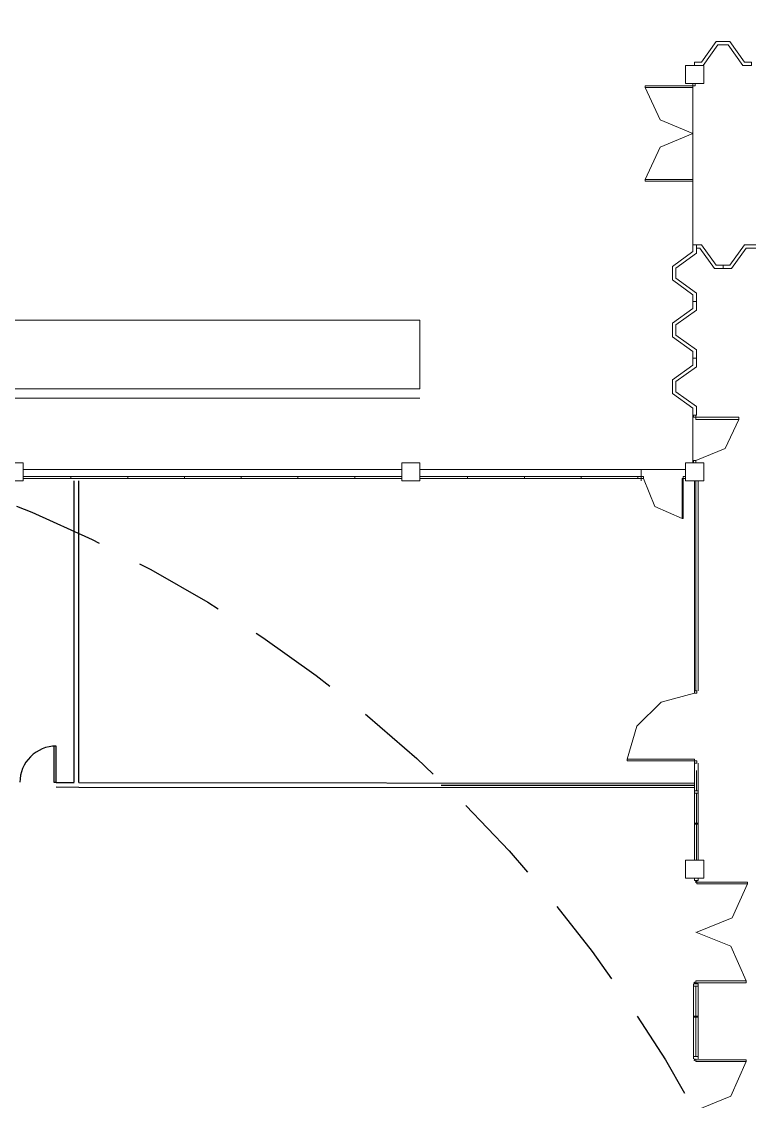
# Model space of a CAD drawing. Header units: millimetres. Extents: x 373 to 563, y 791 to 885.
# Drawn here: x 466.45 to 482.52, y 841.24 to 865.06 of the extents above; entities that cross this region are included whole.
import ezdxf

# ---------------------------------------------------------------- set-up
doc = ezdxf.new("R2010")
doc.units = ezdxf.units.MM
doc.linetypes.add('JIS_02_2.0', pattern=[3, 2, -1])
doc.layers.add('wireless', color=1, linetype='Continuous')

msp = doc.modelspace()

# ---------------------------------------------------------------- linework, layer by layer
for p, q in [((467.615, 848.277), (467.615, 854.928)), ((467.715, 848.273), (467.715, 854.928)), ((467.215, 848.274), (467.615, 848.273)), ((467.715, 848.273), (481.307, 848.261)), ((467.215, 848.174), (467.715, 848.173)), ((467.715, 848.173), (481.307, 848.161)), ((475.715, 848.216), (481.307, 848.211))]:
    msp.add_line(p, q)
at = {"color": 7, "lineweight": 0}
for points in [[(482.372, 864.096), (482.56, 864.096), (482.56, 864.171), (482.409, 864.171), (482.084, 864.622), (481.783, 864.622), (481.458, 864.171), (481.307, 864.171), (481.307, 864.096), (481.495, 864.096), (481.821, 864.547), (482.046, 864.547), (482.372, 864.096), (482.372, 864.096)], [(481.107, 863.695), (481.508, 863.695), (481.508, 864.096), (481.107, 864.096), (481.107, 863.695), (481.107, 863.695)], [(480.218, 863.608), (481.27, 863.608), (481.27, 863.645), (480.218, 863.645), (480.218, 863.608), (480.218, 863.608)], [(480.218, 863.608), (480.543, 862.894), (481.27, 862.593)], [(481.27, 860.138), (481.27, 863.695)], [(481.27, 863.645), (481.32, 863.645), (481.32, 863.695), (481.27, 863.695), (481.27, 863.645), (481.27, 863.645)], [(481.27, 862.593), (480.543, 862.293), (480.218, 861.579)], [(480.218, 861.541), (481.27, 861.541), (481.27, 861.579), (480.218, 861.579), (480.218, 861.541), (480.218, 861.541)], [(481.345, 859.074), (481.345, 858.886), (481.27, 858.886), (481.27, 859.036), (480.819, 859.362), (480.819, 859.662), (481.27, 859.988), (481.27, 860.138), (481.345, 860.138), (481.345, 859.951), (480.894, 859.625), (480.894, 859.399), (481.345, 859.074), (481.345, 859.074)], [(481.746, 859.612), (481.934, 859.612), (481.934, 859.688), (481.783, 859.688), (481.458, 860.138), (481.345, 860.138)], [(481.345, 860.063), (481.42, 860.063), (481.746, 859.612)], [(482.998, 859.612), (483.186, 859.612), (483.186, 859.688), (483.036, 859.688), (482.71, 860.138), (482.409, 860.138), (482.084, 859.688), (481.934, 859.688), (481.934, 859.612), (482.121, 859.612), (482.447, 860.063), (482.672, 860.063), (482.998, 859.612), (482.998, 859.612)], [(481.345, 857.821), (481.345, 857.633), (481.27, 857.633), (481.27, 857.784), (480.819, 858.109), (480.819, 858.41), (481.27, 858.736), (481.27, 858.886), (481.345, 858.886), (481.345, 858.698), (480.894, 858.372), (480.894, 858.147), (481.345, 857.821), (481.345, 857.821)], [(433.4, 858.473), (475.245, 858.473)], [(475.245, 856.957), (475.245, 858.473)], [(481.345, 856.569), (481.345, 856.381), (481.27, 856.381), (481.27, 856.531), (480.819, 856.857), (480.819, 857.158), (481.27, 857.483), (481.27, 857.633), (481.345, 857.633), (481.345, 857.446), (480.894, 857.12), (480.894, 856.894), (481.345, 856.569), (481.345, 856.569)], [(475.245, 856.957), (427.4, 856.957)], [(475.245, 856.757), (427.4, 856.757)], [(481.27, 856.381), (481.27, 855.329)], [(481.282, 856.331), (481.332, 856.331), (481.332, 856.381), (481.282, 856.381), (481.282, 856.331), (481.282, 856.331)], [(482.284, 856.281), (482.284, 856.331), (481.332, 856.331), (481.332, 856.281), (482.284, 856.281), (482.284, 856.281)], [(481.332, 855.379), (481.984, 855.642), (482.284, 856.281)], [(466.09, 854.928), (466.49, 854.928), (466.49, 855.329), (466.09, 855.329), (466.09, 854.928), (466.09, 854.928)], [(466.49, 855.179), (474.844, 855.179)], [(474.844, 854.928), (475.245, 854.928), (475.245, 855.329), (474.844, 855.329), (474.844, 854.928), (474.844, 854.928)], [(475.245, 855.179), (481.107, 855.179)], [(480.13, 854.928), (480.13, 855.179)], [(481.107, 854.928), (481.508, 854.928), (481.508, 855.329), (481.107, 855.329), (481.107, 854.928), (481.107, 854.928)], [(481.282, 855.329), (481.332, 855.329), (481.332, 855.379), (481.282, 855.379), (481.282, 855.329), (481.282, 855.329)], [(466.49, 855.028), (474.844, 855.028)], [(466.49, 854.978), (474.844, 854.978)], [(467.542, 854.978), (467.542, 855.028)], [(468.795, 854.978), (468.795, 855.028)], [(470.047, 854.978), (470.047, 855.028)], [(471.3, 854.978), (471.3, 855.028)], [(472.552, 854.978), (472.552, 855.028)], [(473.805, 854.978), (473.805, 855.028)], [(475.245, 855.028), (480.13, 855.028)], [(475.245, 854.978), (480.13, 854.978)], [(476.297, 854.978), (476.297, 855.028)], [(477.55, 854.978), (477.55, 855.028)], [(478.802, 854.978), (478.802, 855.028)], [(480.055, 854.978), (480.055, 855.028)], [(480.13, 854.978), (480.18, 854.978), (480.18, 855.028), (480.13, 855.028), (480.13, 854.978), (480.13, 854.978)], [(480.18, 854.978), (480.431, 854.364), (481.032, 854.101)], [(481.032, 854.101), (481.057, 854.101), (481.057, 854.978), (481.032, 854.978), (481.032, 854.101), (481.032, 854.101)], [(481.057, 854.978), (481.107, 854.978), (481.107, 855.028), (481.057, 855.028), (481.057, 854.978), (481.057, 854.978)], [(481.307, 854.928), (481.307, 850.294)], [(481.332, 854.928), (481.332, 850.294)], [(481.382, 854.928), (481.382, 850.294)], [(481.307, 850.244), (480.568, 850.043), (480.03, 849.517), (479.817, 848.791)], [(481.307, 850.244), (481.357, 850.244), (481.357, 850.294), (481.307, 850.294), (481.307, 850.244), (481.307, 850.244)], [(479.817, 848.753), (481.307, 848.753), (481.307, 848.791), (479.817, 848.791), (479.817, 848.753), (479.817, 848.753)], [(481.307, 848.703), (481.357, 848.703), (481.357, 848.753), (481.307, 848.753), (481.307, 848.703), (481.307, 848.703)], [(481.307, 848.703), (481.307, 846.561)], [(481.345, 848.54), (481.345, 848.09)], [(481.382, 848.703), (481.382, 846.561)], [(481.307, 848.039), (481.382, 848.039), (481.382, 848.09), (481.307, 848.09), (481.307, 848.039), (481.307, 848.039)], [(481.345, 848.039), (481.345, 847.376)], [(481.307, 847.376), (481.382, 847.376)], [(481.382, 847.351), (481.307, 847.351)], [(481.345, 847.351), (481.345, 846.561)], [(481.107, 846.161), (481.508, 846.161), (481.508, 846.561), (481.107, 846.561), (481.107, 846.161), (481.107, 846.161)], [(481.382, 846.111), (481.307, 846.111), (481.307, 846.161), (481.382, 846.161), (481.382, 846.111), (481.382, 846.111)], [(481.332, 846.073), (481.332, 846.111)], [(481.357, 846.111), (481.357, 846.073)], [(481.357, 846.073), (481.32, 846.073)], [(481.32, 846.073), (481.332, 846.073)], [(481.357, 846.073), (481.357, 846.035), (482.472, 846.035), (482.472, 846.073), (481.357, 846.073), (481.357, 846.073)], [(481.357, 844.971), (482.134, 845.284), (482.472, 846.035)], [(482.447, 843.894), (482.109, 844.658), (481.332, 844.971)], [(481.282, 843.831), (481.282, 842.178)], [(481.382, 843.831), (481.282, 843.831)], [(481.282, 843.781), (481.382, 843.781)], [(481.295, 843.856), (481.295, 843.869)], [(481.295, 843.869), (481.307, 843.869)], [(481.332, 843.856), (481.295, 843.856)], [(481.307, 843.869), (481.307, 843.831)], [(481.332, 843.856), (481.332, 843.894), (482.447, 843.894), (482.447, 843.856), (481.332, 843.856), (481.332, 843.856)], [(481.332, 843.831), (481.332, 843.856)], [(481.332, 843.781), (481.332, 843.117)], [(481.382, 843.831), (481.382, 842.178)], [(481.382, 843.117), (481.282, 843.117)], [(481.282, 843.092), (481.382, 843.092)], [(481.332, 843.092), (481.332, 842.228)], [(481.282, 842.228), (481.382, 842.228)], [(481.295, 842.153), (481.295, 842.14)], [(481.332, 842.153), (481.295, 842.153)], [(481.295, 842.14), (481.307, 842.14)], [(481.307, 842.14), (481.307, 842.178)], [(481.332, 842.178), (481.332, 842.153)], [(481.332, 842.153), (481.332, 842.115), (482.447, 842.115), (482.447, 842.153), (481.332, 842.153), (481.332, 842.153)], [(481.332, 841.038), (482.109, 841.351), (482.447, 842.115)]]:
    msp.add_lwpolyline(points, dxfattribs=at)
msp.add_lwpolyline([(467.165, 849.077), (467.165, 848.277), (467.215, 848.277), (467.215, 849.077, 0.414214), (466.415, 848.277)], format="xyb")
at = {"layer": 'wireless', "linetype": 'JIS_02_2.0'}
for centre in [(463.625, 855.329), (455.005, 826.594)]:
    msp.add_circle(centre, 30, dxfattribs=at)

doc.saveas('drawing.dxf')
